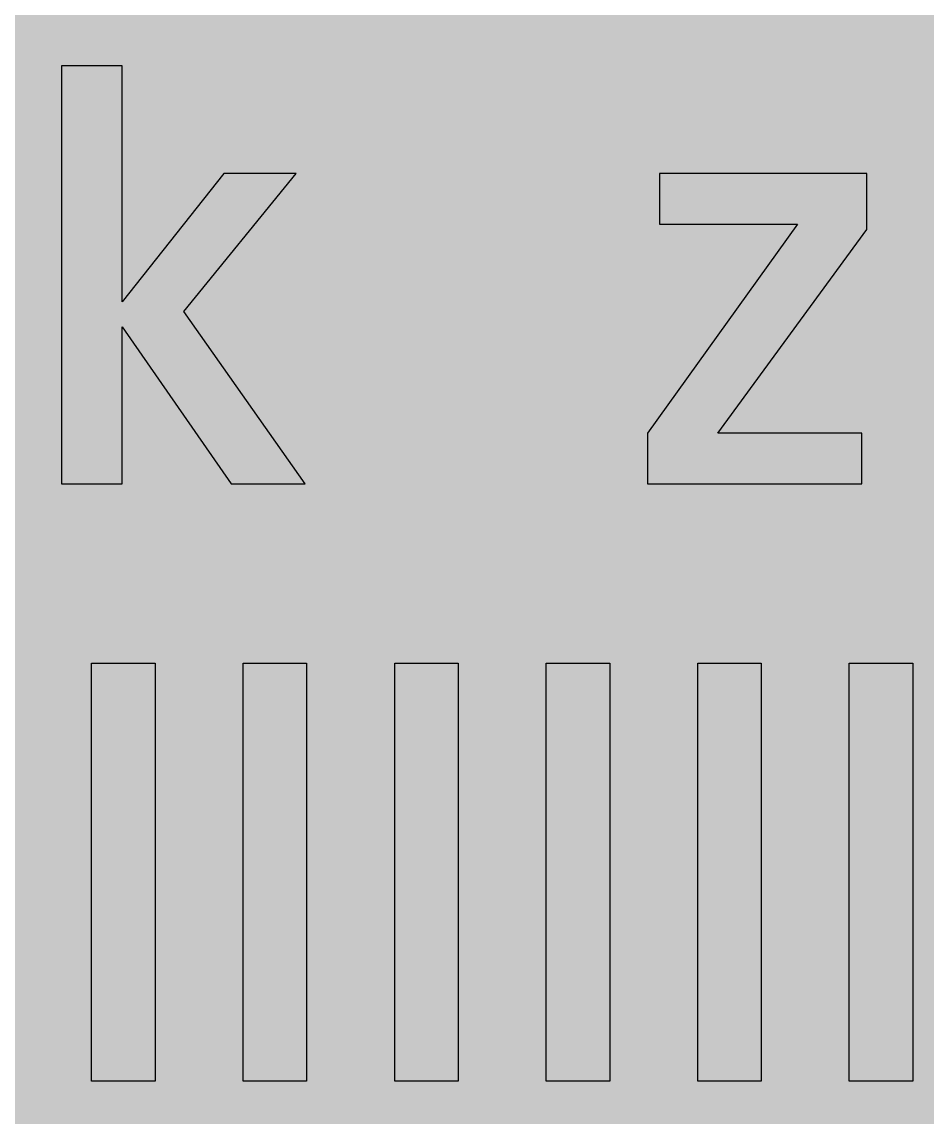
# Model space of a CAD drawing. Header units: millimetres. Extents: x 0 to 212, y 0 to 212.
# Drawn here: x 55.2 to 108.6, y 93.2 to 157.9 of the extents above; entities that cross this region are included whole.
import ezdxf

# ---------------------------------------------------------------- set-up
doc = ezdxf.new("R2010")
doc.units = ezdxf.units.MM

msp = doc.modelspace()

# ---------------------------------------------------------------- hatches: boundary and pattern name
for color, points in [(254, [(14.1633, 0.0536), (13.9878, 0.0533), (13.8125, 0.0559), (13.6373, 0.061), (13.462, 0.0686), (13.2893, 0.0787), (13.114, 0.0914), (12.9413, 0.1041), (12.7686, 0.1219), (12.5959, 0.1397), (12.4231, 0.16), (12.2504, 0.1829), (12.0777, 0.2057), (11.9075, 0.2337), (11.7373, 0.2616), (11.5672, 0.2921), (11.397, 0.3251), (11.2268, 0.3607), (11.0592, 0.3988), (10.8915, 0.4369), (10.7239, 0.4775), (10.5562, 0.5207), (10.3886, 0.5664), (10.2235, 0.6121), (10.0584, 0.6629), (9.8933, 0.7137), (9.7307, 0.7671), (9.5682, 0.8204), (9.4056, 0.8788), (9.2431, 0.9373), (9.083, 0.9982), (8.923, 1.0617), (8.763, 1.1252), (8.6055, 1.1938), (8.4455, 1.2624), (8.2906, 1.331), (8.1331, 1.4046), (7.9781, 1.4783), (7.8232, 1.5545), (7.6708, 1.6332), (7.5184, 1.7145), (7.366, 1.7958), (7.2161, 1.8796), (7.0663, 1.966), (6.919, 2.0523), (6.7716, 2.1438), (6.6243, 2.2352), (6.4795, 2.3266), (6.3348, 2.4232), (6.19, 2.5197), (6.0477, 2.6187), (5.908, 2.7178), (5.7683, 2.8194), (5.6286, 2.9235), (5.4915, 3.0302), (5.3543, 3.1369), (5.2197, 3.2461), (5.0851, 3.3579), (4.953, 3.4722), (4.8209, 3.5865), (4.6914, 3.7033), (4.5644, 3.8202), (4.4348, 3.9395), (4.3104, 4.0615), (4.1859, 4.1859), (4.0615, 4.3104), (3.9395, 4.4348), (3.8202, 4.5618), (3.7033, 4.6914), (3.5865, 4.8209), (3.4722, 4.953), (3.3579, 5.0851), (3.2487, 5.2197), (3.1369, 5.3543), (3.0302, 5.4915), (2.9235, 5.6286), (2.8194, 5.7683), (2.7178, 5.908), (2.6187, 6.0477), (2.5197, 6.19), (2.4232, 6.3348), (2.3266, 6.477), (2.2352, 6.6243), (2.1438, 6.7691), (2.0523, 6.9164), (1.966, 7.0663), (1.8796, 7.2161), (1.7958, 7.366), (1.7145, 7.5184), (1.6332, 7.6708), (1.5545, 7.8232), (1.4783, 7.9781), (1.4046, 8.1331), (1.331, 8.2906), (1.2598, 8.4455), (1.1913, 8.603), (1.1252, 8.763), (1.0592, 8.923), (0.9982, 9.083), (0.9373, 9.2431), (0.8763, 9.4056), (0.8204, 9.5682), (0.7645, 9.7307), (0.7112, 9.8933), (0.6604, 10.0584), (0.6121, 10.2235), (0.5639, 10.3911), (0.5207, 10.5562), (0.4775, 10.7239), (0.4343, 10.8915), (0.3962, 11.0592), (0.3607, 11.2268), (0.3251, 11.397), (0.2921, 11.5672), (0.2616, 11.7373), (0.2311, 11.9075), (0.2057, 12.0802), (0.1803, 12.2504), (0.1575, 12.4231), (0.1372, 12.5959), (0.1194, 12.7686), (0.1041, 12.9413), (0.0889, 13.1166), (0.0787, 13.2893), (0.0686, 13.4645), (0.061, 13.6373), (0.0559, 13.8125), (0.0508, 13.9878), (0.0508, 14.163), (0.0522, 197.6092), (0.0508, 197.7822), (0.0559, 197.9574), (0.061, 198.1327), (0.0686, 198.308), (0.0787, 198.4807), (0.0889, 198.6559), (0.1041, 198.8287), (0.1194, 199.0014), (0.1372, 199.1741), (0.1575, 199.3468), (0.1803, 199.5195), (0.2057, 199.6923), (0.2311, 199.8624), (0.2616, 200.0326), (0.2921, 200.2028), (0.3251, 200.373), (0.3607, 200.5432), (0.3962, 200.7108), (0.4343, 200.8784), (0.4775, 201.0461), (0.5207, 201.2137), (0.5639, 201.3814), (0.6121, 201.5465), (0.6604, 201.7116), (0.7112, 201.8767), (0.7645, 202.0392), (0.8204, 202.2018), (0.8763, 202.3643), (0.9373, 202.5269), (0.9982, 202.6869), (1.0592, 202.8469), (1.1252, 203.007), (1.1913, 203.1644), (1.2598, 203.3245), (1.331, 203.4794), (1.4046, 203.6369), (1.4783, 203.7918), (1.5545, 203.9468), (1.6332, 204.0992), (1.7145, 204.2516), (1.7958, 204.404), (1.8796, 204.5538), (1.966, 204.7037), (2.0523, 204.851), (2.1438, 204.9983), (2.2352, 205.1456), (2.3266, 205.2904), (2.4232, 205.4352), (2.5197, 205.58), (2.6187, 205.7222), (2.7178, 205.8619), (2.8194, 206.0016), (2.9235, 206.1413), (3.0302, 206.2785), (3.1369, 206.4156), (3.2487, 206.5503), (3.3579, 206.6849), (3.4722, 206.817), (3.5865, 206.949), (3.7033, 207.0786), (3.8202, 207.2056), (3.9395, 207.3351), (4.0615, 207.4596), (4.1859, 207.584), (4.3104, 207.7085), (4.4348, 207.8304), (4.5644, 207.9498), (4.6914, 208.0666), (4.8209, 208.1835), (4.953, 208.2978), (5.0851, 208.4121), (5.2197, 208.5213), (5.3543, 208.6331), (5.4915, 208.7397), (5.6286, 208.8464), (5.7683, 208.9506), (5.908, 209.0522), (6.0477, 209.1512), (6.19, 209.2503), (6.3348, 209.3468), (6.4795, 209.4433), (6.6243, 209.5348), (6.7716, 209.6262), (6.919, 209.7176), (7.0663, 209.804), (7.2161, 209.8904), (7.366, 209.9742), (7.5184, 210.0555), (7.6708, 210.1367), (7.8232, 210.2155), (7.9781, 210.2917), (8.1331, 210.3653), (8.2906, 210.439), (8.4455, 210.5101), (8.6055, 210.5787), (8.763, 210.6447), (8.923, 210.7108), (9.083, 210.7717), (9.2431, 210.8327), (9.4056, 210.8937), (9.5682, 210.9495), (9.7307, 211.0054), (9.8933, 211.0588), (10.0584, 211.1096), (10.2235, 211.1578), (10.3886, 211.2061), (10.5562, 211.2493), (10.7239, 211.2924), (10.8915, 211.3356), (11.0592, 211.3737), (11.2268, 211.4093), (11.397, 211.4448), (11.5672, 211.4779), (11.7373, 211.5083), (11.9075, 211.5388), (12.0777, 211.5642), (12.2504, 211.5896), (12.4231, 211.6125), (12.5959, 211.6328), (12.7686, 211.6506), (12.9413, 211.6658), (13.114, 211.6811), (13.2893, 211.6912), (13.462, 211.7014), (13.6373, 211.709), (13.8125, 211.7141), (13.9878, 211.7192), (14.163, 211.7192), (197.6078, 211.7203), (197.7822, 211.7192), (197.9574, 211.7141), (198.1327, 211.709), (198.3054, 211.7014), (198.4807, 211.6912), (198.6534, 211.6811), (198.8287, 211.6658), (199.0014, 211.6506), (199.1741, 211.6328), (199.3468, 211.6125), (199.5195, 211.5896), (199.6897, 211.5642), (199.8624, 211.5388), (200.0326, 211.5083), (200.2028, 211.4779), (200.373, 211.4448), (200.5432, 211.4093), (200.7108, 211.3737), (200.8784, 211.3356), (201.0461, 211.2924), (201.2137, 211.2493), (201.3788, 211.2061), (201.5465, 211.1578), (201.7116, 211.1096), (201.8767, 211.0588), (202.0392, 211.0054), (202.2018, 210.9495), (202.3643, 210.8937), (202.5269, 210.8327), (202.6869, 210.7717), (202.8469, 210.7108), (203.007, 210.6447), (203.167, 210.5787), (203.3245, 210.5101), (203.4794, 210.439), (203.6369, 210.3653), (203.7918, 210.2917), (203.9468, 210.2155), (204.0992, 210.1367), (204.2516, 210.0555), (204.404, 209.9742), (204.5538, 209.8904), (204.7037, 209.804), (204.8535, 209.7176), (205.0009, 209.6262), (205.1456, 209.5348), (205.293, 209.4433), (205.4352, 209.3468), (205.58, 209.2503), (205.7222, 209.1512), (205.8619, 209.0522), (206.0016, 208.9506), (206.1413, 208.8464), (206.2785, 208.7397), (206.4156, 208.6331), (206.5503, 208.5213), (206.6849, 208.4121), (206.817, 208.2978), (206.949, 208.1835), (207.0786, 208.0666), (207.2081, 207.9498), (207.3351, 207.8304), (207.4596, 207.7085), (207.584, 207.584), (207.7085, 207.4596), (207.8304, 207.3351), (207.9498, 207.2056), (208.0666, 207.0786), (208.1835, 206.949), (208.2978, 206.817), (208.4121, 206.6849), (208.5238, 206.5503), (208.6331, 206.4156), (208.7397, 206.2785), (208.8464, 206.1413), (208.9506, 206.0016), (209.0522, 205.8619), (209.1512, 205.7222), (209.2503, 205.58), (209.3468, 205.4352), (209.4433, 205.2904), (209.5348, 205.1456), (209.6262, 204.9983), (209.7176, 204.851), (209.804, 204.7037), (209.8904, 204.5538), (209.9742, 204.404), (210.0555, 204.2516), (210.1367, 204.0992), (210.2155, 203.9468), (210.2917, 203.7918), (210.3653, 203.6369), (210.439, 203.4794), (210.5076, 203.3245), (210.5762, 203.1644), (210.6447, 203.007), (210.7082, 202.8469), (210.7717, 202.6869), (210.8327, 202.5269), (210.8911, 202.3643), (210.9495, 202.2018), (211.0029, 202.0392), (211.0562, 201.8767), (211.107, 201.7116), (211.1578, 201.5465), (211.2035, 201.3814), (211.2493, 201.2137), (211.2924, 201.0461), (211.3331, 200.8784), (211.3712, 200.7108), (211.4093, 200.5432), (211.4448, 200.373), (211.4779, 200.2028), (211.5083, 200.0326), (211.5363, 199.8624), (211.5642, 199.6923), (211.5871, 199.5195), (211.6099, 199.3468), (211.6303, 199.1741), (211.648, 199.0014), (211.6658, 198.8287), (211.6785, 198.6559), (211.6912, 198.4807), (211.7014, 198.308), (211.709, 198.1327), (211.7141, 197.9574), (211.7166, 197.7822), (211.7166, 197.6069), (211.7189, 14.1647), (211.7166, 13.9878), (211.7141, 13.8125), (211.709, 13.6373), (211.7014, 13.4645), (211.6912, 13.2893), (211.6785, 13.1166), (211.6658, 12.9413), (211.648, 12.7686), (211.6303, 12.5959), (211.6099, 12.4231), (211.5871, 12.2504), (211.5642, 12.0802), (211.5363, 11.9075), (211.5083, 11.7373), (211.4779, 11.5672), (211.4448, 11.397), (211.4093, 11.2268), (211.3712, 11.0592), (211.3331, 10.8915), (211.2924, 10.7239), (211.2493, 10.5562), (211.2035, 10.3911), (211.1578, 10.2235), (211.107, 10.0584), (211.0562, 9.8933), (211.0029, 9.7307), (210.9495, 9.5682), (210.8911, 9.4056), (210.8327, 9.2431), (210.7717, 9.083), (210.7082, 8.923), (210.6447, 8.763), (210.5762, 8.603), (210.5076, 8.4455), (210.439, 8.2906), (210.3653, 8.1331), (210.2917, 7.9781), (210.2155, 7.8232), (210.1367, 7.6708), (210.0555, 7.5184), (209.9742, 7.366), (209.8904, 7.2161), (209.804, 7.0663), (209.7176, 6.9164), (209.6262, 6.7691), (209.5348, 6.6243), (209.4433, 6.477), (209.3468, 6.3348), (209.2503, 6.19), (209.1512, 6.0477), (209.0522, 5.908), (208.9506, 5.7683), (208.8464, 5.6286), (208.7397, 5.4915), (208.6331, 5.3543), (208.5238, 5.2197), (208.4121, 5.0851), (208.2978, 4.953), (208.1835, 4.8209), (208.0666, 4.6914), (207.9498, 4.5618), (207.8304, 4.4348), (207.7085, 4.3104), (207.584, 4.1859), (207.4596, 4.0615), (207.3351, 3.9395), (207.2081, 3.8202), (207.0786, 3.7033), (206.949, 3.5865), (206.817, 3.4722), (206.6849, 3.3579), (206.5503, 3.2461), (206.4156, 3.1369), (206.2785, 3.0302), (206.1413, 2.9235), (206.0016, 2.8194), (205.8619, 2.7178), (205.7222, 2.6187), (205.58, 2.5197), (205.4352, 2.4232), (205.293, 2.3266), (205.1456, 2.2352), (205.0009, 2.1438), (204.8535, 2.0523), (204.7037, 1.966), (204.5538, 1.8796), (204.404, 1.7958), (204.2516, 1.7145), (204.0992, 1.6332), (203.9468, 1.5545), (203.7918, 1.4783), (203.6369, 1.4046), (203.4794, 1.331), (203.3245, 1.2624), (203.167, 1.1938), (203.007, 1.1252), (202.8469, 1.0617), (202.6869, 0.9982), (202.5269, 0.9373), (202.3643, 0.8788), (202.2018, 0.8204), (202.0392, 0.7671), (201.8767, 0.7137), (201.7116, 0.6629), (201.5465, 0.6121), (201.3788, 0.5664), (201.2137, 0.5207), (201.0461, 0.4775), (200.8784, 0.4369), (200.7108, 0.3988), (200.5432, 0.3607), (200.373, 0.3251), (200.2028, 0.2921), (200.0326, 0.2616), (199.8624, 0.2337), (199.6897, 0.2057), (199.5195, 0.1829), (199.3468, 0.16), (199.1741, 0.1397), (199.0014, 0.1219), (198.8287, 0.1041), (198.6534, 0.0914), (198.4807, 0.0787), (198.3054, 0.0686), (198.1327, 0.061), (197.9574, 0.0559), (197.7822, 0.0533), (197.6069, 0.0533)]), (59, [(61.0828, 130.5814), (61.0828, 139.858), (67.5047, 130.5814), (71.8785, 130.5814), (64.7167, 140.776), (71.3493, 148.9244), (67.08, 148.9244), (61.0828, 141.3411), (61.0828, 155.2744), (57.4848, 155.2744), (57.4848, 130.5814)]), (59, [(105.0396, 145.6087), (105.0396, 148.9244), (92.7985, 148.9244), (92.7985, 145.9272), (100.9467, 145.9272), (92.093, 133.58), (92.093, 130.5814), (104.757, 130.5814), (104.757, 133.58), (96.2561, 133.58)]), (59, [(59.2723, 119.9981), (63.0178, 119.9981), (63.0178, 95.3036), (59.2723, 95.3036)]), (59, [(68.2198, 119.9981), (71.9667, 119.9981), (71.9667, 95.3036), (68.2198, 95.3036)]), (59, [(77.1687, 119.9981), (80.9142, 119.9981), (80.9142, 95.3036), (77.1687, 95.3036)]), (59, [(86.1162, 119.9981), (89.8631, 119.9981), (89.8631, 95.3036), (86.1162, 95.3036)]), (59, [(95.0655, 119.9981), (98.8109, 119.9981), (98.8109, 95.3036), (95.0655, 95.3036)]), (59, [(104.013, 119.9981), (107.7599, 119.9981), (107.7599, 95.3036), (104.013, 95.3036)])]:
    msp.add_hatch(color=color).paths.add_polyline_path(points)
h = msp.add_hatch(color=59)
h.paths.add_polyline_path([(80.7339, 146.3142), (80.8533, 146.3116), (80.9701, 146.3116), (81.087, 146.3091), (81.2013, 146.3065), (81.313, 146.3015), (81.4222, 146.2989), (81.5315, 146.2913), (81.6381, 146.2862), (81.7423, 146.2786), (81.8464, 146.2684), (81.948, 146.2583), (82.0471, 146.2481), (82.1436, 146.2354), (82.2401, 146.2227), (82.3341, 146.2075), (82.4255, 146.1897), (82.5144, 146.1719), (82.6033, 146.1541), (82.6897, 146.1338), (82.7735, 146.1135), (82.8548, 146.0906), (82.9361, 146.0652), (83.0148, 146.0398), (83.091, 146.0119), (83.1672, 145.9814), (83.2383, 145.9509), (83.3095, 145.9205), (83.3806, 145.8849), (83.4466, 145.8493), (83.5127, 145.8112), (83.5762, 145.7731), (83.6371, 145.73), (83.6981, 145.6868), (83.7565, 145.6436), (83.8124, 145.5953), (83.8657, 145.5471), (83.9191, 145.4963), (83.9699, 145.4429), (84.0181, 145.3871), (84.0638, 145.3312), (84.1096, 145.2728), (84.1527, 145.2118), (84.1934, 145.1483), (84.2315, 145.0823), (84.2696, 145.0137), (84.3051, 144.9426), (84.3382, 144.8689), (84.3686, 144.7952), (84.3991, 144.7165), (84.4271, 144.6378), (84.4525, 144.5565), (84.4753, 144.4701), (84.4982, 144.3838), (84.5185, 144.2923), (84.5363, 144.2009), (84.5515, 144.1044), (84.5668, 144.0078), (84.5795, 143.9062), (84.5896, 143.8021), (84.5972, 143.698), (84.6049, 143.5887), (84.6099, 143.477), (84.6125, 143.3627), (84.6125, 143.2433), (84.6145, 141.8343), (81.9326, 141.8343), (81.6813, 141.8311), (81.4375, 141.8285), (81.1962, 141.8209), (80.9574, 141.8107), (80.7263, 141.798), (80.4977, 141.7828), (80.2716, 141.7625), (80.0506, 141.7422), (79.8347, 141.7168), (79.6214, 141.6914), (79.4131, 141.6609), (79.2074, 141.6279), (79.0067, 141.5923), (78.8111, 141.5542), (78.6181, 141.5136), (78.4301, 141.4704), (78.2447, 141.4221), (78.0644, 141.3739), (77.8866, 141.3205), (77.7138, 141.2646), (77.5462, 141.2062), (77.3811, 141.1453), (77.2211, 141.0818), (77.0636, 141.0157), (76.9112, 140.9446), (76.7613, 140.8735), (76.6166, 140.7973), (76.4769, 140.7185), (76.3397, 140.6373), (76.2051, 140.5534), (76.0781, 140.4671), (75.9511, 140.3782), (75.8317, 140.2842), (75.7123, 140.1902), (75.6006, 140.0912), (75.4913, 139.9921), (75.3847, 139.888), (75.2831, 139.7813), (75.1865, 139.6721), (75.0926, 139.5603), (75.0011, 139.4435), (74.9148, 139.3266), (74.8335, 139.2047), (74.7547, 139.0828), (74.6811, 138.9558), (74.61, 138.8262), (74.5439, 138.6942), (74.4804, 138.5595), (74.422, 138.4198), (74.3661, 138.2801), (74.3153, 138.1379), (74.2671, 137.9906), (74.2239, 137.8407), (74.1832, 137.6883), (74.1477, 137.5334), (74.1147, 137.3759), (74.0867, 137.2159), (74.0613, 137.0533), (74.041, 136.8857), (74.0232, 136.718), (74.0105, 136.5453), (74.0004, 136.3701), (73.9953, 136.1923), (73.9927, 136.0119), (73.9953, 135.8189), (74.0004, 135.6284), (74.0105, 135.443), (74.0232, 135.2601), (74.0385, 135.0823), (74.0588, 134.907), (74.0816, 134.7368), (74.1096, 134.5692), (74.1375, 134.4041), (74.1731, 134.2441), (74.2086, 134.0866), (74.2493, 133.9317), (74.2925, 133.7818), (74.3382, 133.6345), (74.389, 133.4922), (74.4398, 133.3525), (74.4982, 133.2154), (74.5566, 133.0833), (74.6176, 132.9512), (74.6836, 132.8268), (74.7522, 132.7023), (74.8233, 132.5829), (74.897, 132.4661), (74.9732, 132.3518), (75.0545, 132.2426), (75.1383, 132.1359), (75.2221, 132.0317), (75.311, 131.9301), (75.4024, 131.8336), (75.4964, 131.7371), (75.5929, 131.6457), (75.692, 131.5593), (75.7936, 131.4729), (75.8977, 131.3917), (76.0044, 131.3129), (76.1136, 131.2367), (76.2254, 131.1631), (76.3397, 131.0919), (76.4565, 131.0234), (76.5759, 130.9599), (76.6978, 130.8989), (76.8223, 130.8405), (76.9468, 130.7846), (77.0763, 130.7313), (77.2058, 130.6805), (77.3379, 130.6322), (77.4725, 130.589), (77.6097, 130.5458), (77.7494, 130.5052), (77.8916, 130.4696), (78.0339, 130.4366), (78.1787, 130.4036), (78.326, 130.3757), (78.4733, 130.3503), (78.6257, 130.3249), (78.7781, 130.3045), (78.933, 130.2868), (79.088, 130.2715), (79.2455, 130.2563), (79.4055, 130.2461), (79.568, 130.2385), (79.7306, 130.2309), (79.8957, 130.2283), (80.0608, 130.2283), (80.1853, 130.2283), (80.3046, 130.2309), (80.4266, 130.236), (80.5434, 130.241), (80.6602, 130.2487), (80.7745, 130.2588), (80.8863, 130.269), (80.9981, 130.2817), (81.1073, 130.2969), (81.2165, 130.3122), (81.3232, 130.3299), (81.4273, 130.3477), (81.5315, 130.368), (81.6331, 130.3884), (81.7321, 130.4138), (81.8312, 130.4366), (81.9277, 130.462), (82.0242, 130.49), (82.1182, 130.5204), (82.2096, 130.5484), (82.3011, 130.5814), (82.39, 130.6144), (82.4789, 130.6474), (82.5652, 130.683), (82.6516, 130.7186), (82.7354, 130.7567), (82.8167, 130.7973), (82.898, 130.8354), (82.9793, 130.8786), (83.058, 130.9192), (83.1342, 130.9624), (83.2104, 131.0081), (83.2841, 131.0538), (83.3577, 131.0996), (83.4314, 131.1478), (83.5, 131.1961), (83.5711, 131.2469), (83.6397, 131.2951), (83.7057, 131.3485), (83.7717, 131.3993), (83.8378, 131.4526), (83.9013, 131.5085), (83.9622, 131.5618), (84.0232, 131.6177), (84.0842, 131.6761), (84.1426, 131.732), (84.201, 131.7904), (84.2594, 131.8489), (84.3153, 131.9098), (84.3686, 131.9682), (84.4245, 132.0292), (84.4753, 132.0927), (84.5287, 132.1537), (84.5795, 132.2172), (84.6277, 132.2807), (84.6785, 132.3442), (84.7268, 132.4077), (84.7725, 132.4737), (84.8182, 132.5397), (84.8639, 132.6058), (84.9071, 132.6718), (84.9528, 132.7379), (84.9935, 132.8064), (85.0367, 132.8725), (85.4964, 130.5814), (88.2124, 130.5814), (88.2124, 143.4578), (88.2091, 143.6319), (88.2066, 143.8046), (88.199, 143.9748), (88.1888, 144.145), (88.1761, 144.3101), (88.1609, 144.4727), (88.1405, 144.6327), (88.1202, 144.7902), (88.0948, 144.9451), (88.0669, 145.0975), (88.0364, 145.2474), (88.0008, 145.3947), (87.9627, 145.5395), (87.9221, 145.6817), (87.8789, 145.8214), (87.8332, 145.9586), (87.7824, 146.0932), (87.7291, 146.2227), (87.6706, 146.3523), (87.6097, 146.4793), (87.5462, 146.6012), (87.4801, 146.7231), (87.409, 146.8399), (87.3354, 146.9568), (87.2566, 147.0685), (87.1753, 147.1803), (87.0915, 147.287), (87.0026, 147.3911), (86.9086, 147.4927), (86.8121, 147.5918), (86.7131, 147.6883), (86.6089, 147.7823), (86.5022, 147.8712), (86.3905, 147.9601), (86.2762, 148.0464), (86.1568, 148.1277), (86.0349, 148.2065), (85.9079, 148.2852), (85.7758, 148.3589), (85.6412, 148.43), (85.504, 148.4986), (85.3592, 148.5646), (85.2145, 148.6256), (85.0621, 148.6865), (84.9071, 148.7424), (84.7471, 148.7983), (84.5845, 148.8491), (84.4144, 148.8973), (84.2442, 148.9431), (84.0664, 148.9862), (83.886, 149.0243), (83.7006, 149.0624), (83.5101, 149.0955), (83.3145, 149.1285), (83.1164, 149.1564), (82.9132, 149.1818), (82.7049, 149.2021), (82.4916, 149.2225), (82.2757, 149.2377), (82.0547, 149.2529), (81.8261, 149.2631), (81.595, 149.2707), (81.3613, 149.2733), (81.12, 149.2758), (81.0133, 149.2758), (80.9041, 149.2733), (80.7974, 149.2733), (80.6933, 149.2707), (80.5866, 149.2656), (80.4799, 149.2631), (80.3758, 149.258), (80.2691, 149.2529), (80.1649, 149.2453), (80.0608, 149.2402), (79.9567, 149.2326), (79.8551, 149.2225), (79.7509, 149.2148), (79.6468, 149.2047), (79.5452, 149.1945), (79.4436, 149.1844), (79.342, 149.1742), (79.2404, 149.1615), (79.1388, 149.1488), (79.0397, 149.1361), (78.9407, 149.1234), (78.8391, 149.1107), (78.74, 149.0955), (78.6435, 149.0802), (78.5444, 149.065), (78.4454, 149.0497), (78.3488, 149.0345), (78.2523, 149.0167), (78.1558, 148.9989), (78.0593, 148.9812), (77.9653, 148.9634), (77.8688, 148.9456), (77.7748, 148.9278), (77.6808, 148.9075), (77.5894, 148.8872), (77.4954, 148.8669), (77.404, 148.8491), (77.31, 148.8262), (77.2185, 148.8059), (77.1296, 148.7856), (77.0382, 148.7627), (76.9493, 148.7424), (76.8604, 148.7195), (76.7715, 148.6992), (76.6826, 148.6764), (76.5962, 148.6535), (76.5073, 148.6306), (76.421, 148.6078), (76.3372, 148.5824), (76.2508, 148.5595), (76.167, 148.5367), (76.0832, 148.5138), (75.9993, 148.4884), (75.9155, 148.4655), (75.8342, 148.4401), (75.753, 148.4147), (75.6717, 148.3919), (75.5904, 148.3665), (75.5117, 148.3436), (75.4329, 148.3182), (75.3542, 148.2928), (75.2754, 148.2674), (75.1992, 148.2446), (75.123, 148.2192), (75.9714, 145.5025), (76.0501, 145.5268), (76.1314, 145.5496), (76.2127, 145.575), (76.294, 145.5979), (76.3753, 145.6207), (76.4565, 145.6436), (76.5378, 145.6665), (76.6191, 145.6868), (76.7004, 145.7096), (76.7817, 145.73), (76.8604, 145.7528), (76.9417, 145.7731), (77.023, 145.7935), (77.1042, 145.8138), (77.183, 145.8316), (77.2643, 145.8519), (77.3455, 145.8697), (77.4243, 145.8874), (77.5056, 145.9052), (77.5843, 145.923), (77.663, 145.9408), (77.7443, 145.9586), (77.8231, 145.9738), (77.9018, 145.9916), (77.9805, 146.0068), (78.0593, 146.0221), (78.1355, 146.0373), (78.2142, 146.05), (78.293, 146.0652), (78.3692, 146.0779), (78.4454, 146.0932), (78.5241, 146.1059), (78.6003, 146.1186), (78.674, 146.1313), (78.7502, 146.1414), (78.8264, 146.1541), (78.9, 146.1643), (78.9762, 146.1745), (79.0499, 146.1846), (79.1235, 146.1948), (79.1972, 146.2049), (79.2683, 146.2151), (79.342, 146.2227), (79.4131, 146.2303), (79.4842, 146.238), (79.5553, 146.2456), (79.6265, 146.2532), (79.695, 146.2608), (79.7636, 146.2659), (79.8347, 146.2735), (79.9008, 146.2786), (79.9694, 146.2837), (80.0354, 146.2888), (80.104, 146.2913), (80.17, 146.2964), (80.2335, 146.2989), (80.2996, 146.304), (80.3631, 146.3065), (80.4266, 146.3065), (80.4875, 146.3091), (80.551, 146.3116), (80.612, 146.3116), (80.6729, 146.3116)])
edge = h.paths.add_edge_path(flags=16)
edge.add_line((80.8383, 133.0851), (80.7263, 133.0858))
edge.add_line((80.7263, 133.0858), (80.6196, 133.0884))
edge.add_line((80.6196, 133.0884), (80.5155, 133.0909))
edge.add_line((80.5155, 133.0909), (80.4113, 133.0985))
edge.add_line((80.4113, 133.0985), (80.3123, 133.1062))
edge.add_line((80.3123, 133.1062), (80.2132, 133.1138))
edge.add_line((80.2132, 133.1138), (80.1167, 133.1239))
edge.add_line((80.1167, 133.1239), (80.0227, 133.1366))
edge.add_line((80.0227, 133.1366), (79.9313, 133.1519))
edge.add_line((79.9313, 133.1519), (79.8398, 133.1671))
edge.add_line((79.8398, 133.1671), (79.7535, 133.1849))
edge.add_line((79.7535, 133.1849), (79.6671, 133.2052))
edge.add_line((79.6671, 133.2052), (79.5833, 133.2255))
edge.add_line((79.5833, 133.2255), (79.502, 133.2484))
edge.add_line((79.502, 133.2484), (79.4207, 133.2713))
edge.add_line((79.4207, 133.2713), (79.3445, 133.2967))
edge.add_line((79.3445, 133.2967), (79.2683, 133.3246))
edge.add_line((79.2683, 133.3246), (79.1947, 133.3525))
edge.add_line((79.1947, 133.3525), (79.1235, 133.383))
edge.add_line((79.1235, 133.383), (79.0524, 133.4135))
edge.add_line((79.0524, 133.4135), (78.9864, 133.4465))
edge.add_line((78.9864, 133.4465), (78.9203, 133.4821))
edge.add_line((78.9203, 133.4821), (78.8568, 133.5176))
edge.add_line((78.8568, 133.5176), (78.7933, 133.5557))
edge.add_line((78.7933, 133.5557), (78.7349, 133.5964))
edge.add_line((78.7349, 133.5964), (78.6765, 133.637))
edge.add_line((78.6765, 133.637), (78.6181, 133.6802))
edge.add_line((78.6181, 133.6802), (78.5647, 133.7234))
edge.add_line((78.5647, 133.7234), (78.5114, 133.7691))
edge.add_line((78.5114, 133.7691), (78.4606, 133.8148))
edge.add_line((78.4606, 133.8148), (78.4098, 133.8631))
edge.add_line((78.4098, 133.8631), (78.3641, 133.9139))
edge.add_line((78.3641, 133.9139), (78.3184, 133.9647))
edge.add_line((78.3184, 133.9647), (78.2726, 134.018))
edge.add_line((78.2726, 134.018), (78.232, 134.0714))
edge.add_line((78.232, 134.0714), (78.1914, 134.1272))
edge.add_line((78.1914, 134.1272), (78.1507, 134.1831))
edge.add_line((78.1507, 134.1831), (78.1126, 134.2415))
edge.add_line((78.1126, 134.2415), (78.0771, 134.3025))
edge.add_line((78.0771, 134.3025), (78.044, 134.3635))
edge.add_line((78.044, 134.3635), (78.011, 134.4244))
edge.add_line((78.011, 134.4244), (77.9805, 134.4879))
edge.add_line((77.9805, 134.4879), (77.9501, 134.554))
edge.add_line((77.9501, 134.554), (77.9221, 134.62))
edge.add_line((77.9221, 134.62), (77.8967, 134.6886))
edge.add_line((77.8967, 134.6886), (77.8713, 134.7572))
edge.add_line((77.8713, 134.7572), (77.8485, 134.8283))
edge.add_line((77.8485, 134.8283), (77.8256, 134.8994))
edge.add_line((77.8256, 134.8994), (77.8053, 134.9731))
edge.add_line((77.8053, 134.9731), (77.7875, 135.0467))
edge.add_line((77.7875, 135.0467), (77.7697, 135.1229))
edge.add_line((77.7697, 135.1229), (77.7519, 135.2017))
edge.add_line((77.7519, 135.2017), (77.7367, 135.2804))
edge.add_line((77.7367, 135.2804), (77.724, 135.3591))
edge.add_line((77.724, 135.3591), (77.7113, 135.4404))
edge.add_line((77.7113, 135.4404), (77.7011, 135.5217))
edge.add_line((77.7011, 135.5217), (77.691, 135.6055))
edge.add_line((77.691, 135.6055), (77.6834, 135.6893))
edge.add_line((77.6834, 135.6893), (77.6783, 135.7757))
edge.add_line((77.6783, 135.7757), (77.6707, 135.8646))
edge.add_line((77.6707, 135.8646), (77.6681, 135.951))
edge.add_line((77.6681, 135.951), (77.6656, 136.0424))
edge.add_line((77.6656, 136.0424), (77.663, 136.1313))
edge.add_line((77.663, 136.1313), (77.663, 136.2253))
edge.add_line((77.663, 136.2253), (77.663, 136.3218))
edge.add_line((77.663, 136.3218), (77.6656, 136.4158))
edge.add_line((77.6656, 136.4158), (77.6707, 136.5098))
edge.add_line((77.6707, 136.5098), (77.6757, 136.6037))
edge.add_line((77.6757, 136.6037), (77.6834, 136.6952))
edge.add_line((77.6834, 136.6952), (77.6935, 136.7841))
edge.add_line((77.6935, 136.7841), (77.7037, 136.873))
edge.add_line((77.7037, 136.873), (77.7189, 136.9593))
edge.add_line((77.7189, 136.9593), (77.7316, 137.0432))
edge.add_line((77.7316, 137.0432), (77.7494, 137.127))
edge.add_line((77.7494, 137.127), (77.7672, 137.2083))
edge.add_line((77.7672, 137.2083), (77.79, 137.2895))
edge.add_line((77.79, 137.2895), (77.8104, 137.3683))
edge.add_line((77.8104, 137.3683), (77.8358, 137.447))
edge.add_line((77.8358, 137.447), (77.8612, 137.5232))
edge.add_line((77.8612, 137.5232), (77.8891, 137.5994))
edge.add_line((77.8891, 137.5994), (77.9196, 137.6705))
edge.add_line((77.9196, 137.6705), (77.9526, 137.7442))
edge.add_line((77.9526, 137.7442), (77.9856, 137.8153))
edge.add_line((77.9856, 137.8153), (78.0212, 137.8839))
edge.add_line((78.0212, 137.8839), (78.0593, 137.9499))
edge.add_line((78.0593, 137.9499), (78.0999, 138.016))
edge.add_line((78.0999, 138.016), (78.1406, 138.0795))
edge.add_line((78.1406, 138.0795), (78.1837, 138.143))
edge.add_line((78.1837, 138.143), (78.232, 138.2039))
edge.add_line((78.232, 138.2039), (78.2777, 138.2649))
edge.add_line((78.2777, 138.2649), (78.3285, 138.3233))
edge.add_line((78.3285, 138.3233), (78.3819, 138.3792))
edge.add_line((78.3819, 138.3792), (78.4352, 138.4351))
edge.add_line((78.4352, 138.4351), (78.4911, 138.4884))
edge.add_line((78.4911, 138.4884), (78.5495, 138.5418))
edge.add_line((78.5495, 138.5418), (78.6105, 138.5926))
edge.add_line((78.6105, 138.5926), (78.674, 138.6408))
edge.add_line((78.674, 138.6408), (78.7375, 138.6891))
edge.add_line((78.7375, 138.6891), (78.806, 138.7348))
edge.add_line((78.806, 138.7348), (78.8746, 138.7805))
edge.add_line((78.8746, 138.7805), (78.9457, 138.8237))
edge.add_line((78.9457, 138.8237), (79.0194, 138.8643))
edge.add_line((79.0194, 138.8643), (79.0956, 138.905))
edge.add_line((79.0956, 138.905), (79.1718, 138.9431))
edge.add_line((79.1718, 138.9431), (79.2531, 138.9812))
edge.add_line((79.2531, 138.9812), (79.3369, 139.0167))
edge.add_line((79.3369, 139.0167), (79.4207, 139.0498))
edge.add_line((79.4207, 139.0498), (79.5071, 139.0828))
edge.add_line((79.5071, 139.0828), (79.5985, 139.1133))
edge.add_line((79.5985, 139.1133), (79.69, 139.1412))
edge.add_line((79.69, 139.1412), (79.7839, 139.1691))
edge.add_line((79.7839, 139.1691), (79.8805, 139.1971))
edge.add_line((79.8805, 139.1971), (79.9795, 139.2199))
edge.add_line((79.9795, 139.2199), (80.0811, 139.2428))
edge.add_line((80.0811, 139.2428), (80.1827, 139.2657))
edge.add_line((80.1827, 139.2657), (80.2894, 139.286))
edge.add_line((80.2894, 139.286), (80.3986, 139.3038))
edge.add_line((80.3986, 139.3038), (80.5104, 139.319))
edge.add_line((80.5104, 139.319), (80.6221, 139.3342))
edge.add_line((80.6221, 139.3342), (80.739, 139.3495))
edge.add_line((80.739, 139.3495), (80.8558, 139.3596))
edge.add_line((80.8558, 139.3596), (80.9777, 139.3698))
edge.add_line((80.9777, 139.3698), (81.0997, 139.38))
edge.add_line((81.0997, 139.38), (81.2267, 139.3876))
edge.add_line((81.2267, 139.3876), (81.3537, 139.3927))
edge.add_line((81.3537, 139.3927), (81.4857, 139.3952))
edge.add_line((81.4857, 139.3952), (81.6178, 139.3977))
edge.add_line((81.6178, 139.3977), (81.755, 139.4003))
edge.add_line((81.755, 139.4003), (84.6145, 139.4008))
edge.add_line((84.6145, 139.4008), (84.6145, 136.4022))
edge.add_line((84.6145, 136.4022), (84.6125, 136.337))
edge.add_line((84.6125, 136.337), (84.6099, 136.2735))
edge.add_line((84.6099, 136.2735), (84.6074, 136.2075))
edge.add_line((84.6074, 136.2075), (84.6023, 136.144))
edge.add_line((84.6023, 136.144), (84.5947, 136.0754))
edge.add_line((84.5947, 136.0754), (84.5871, 136.0094))
edge.add_line((84.5871, 136.0094), (84.5769, 135.9408))
edge.add_line((84.5769, 135.9408), (84.5668, 135.8722))
edge.add_line((84.5668, 135.8722), (84.5541, 135.8036))
edge.add_line((84.5541, 135.8036), (84.5388, 135.7351))
edge.add_line((84.5388, 135.7351), (84.5236, 135.6665))
edge.add_line((84.5236, 135.6665), (84.5058, 135.5979))
edge.add_line((84.5058, 135.5979), (84.488, 135.5268))
edge.add_line((84.488, 135.5268), (84.4677, 135.4582))
edge.add_line((84.4677, 135.4582), (84.4448, 135.3871))
edge.add_line((84.4448, 135.3871), (84.4194, 135.316))
edge.add_line((84.4194, 135.316), (84.394, 135.2474))
edge.add_line((84.394, 135.2474), (84.3661, 135.1763))
edge.add_line((84.3661, 135.1763), (84.3382, 135.1077))
edge.add_line((84.3382, 135.1077), (84.3051, 135.0366))
edge.add_line((84.3051, 135.0366), (84.2721, 134.968))
edge.add_line((84.2721, 134.968), (84.2391, 134.8994))
edge.add_line((84.2391, 134.8994), (84.201, 134.8308))
edge.add_line((84.201, 134.8308), (84.1629, 134.7622))
edge.add_line((84.1629, 134.7622), (84.1223, 134.6937))
edge.add_line((84.1223, 134.6937), (84.0791, 134.6276))
edge.add_line((84.0791, 134.6276), (84.0359, 134.5616))
edge.add_line((84.0359, 134.5616), (83.9876, 134.4955))
edge.add_line((83.9876, 134.4955), (83.9394, 134.4295))
edge.add_line((83.9394, 134.4295), (83.8911, 134.366))
edge.add_line((83.8911, 134.366), (83.8378, 134.3025))
edge.add_line((83.8378, 134.3025), (83.7844, 134.239))
edge.add_line((83.7844, 134.239), (83.726, 134.178))
edge.add_line((83.726, 134.178), (83.6676, 134.1171))
edge.add_line((83.6676, 134.1171), (83.6066, 134.0587))
edge.add_line((83.6066, 134.0587), (83.5457, 134.0002))
edge.add_line((83.5457, 134.0002), (83.4796, 133.9418))
edge.add_line((83.4796, 133.9418), (83.4136, 133.8859))
edge.add_line((83.4136, 133.8859), (83.3425, 133.8326))
edge.add_line((83.3425, 133.8326), (83.2714, 133.7793))
edge.add_line((83.2714, 133.7793), (83.1977, 133.7285))
edge.add_line((83.1977, 133.7285), (83.1215, 133.6777))
edge.add_line((83.1215, 133.6777), (83.0428, 133.6294))
edge.add_line((83.0428, 133.6294), (82.964, 133.5837))
edge.add_line((82.964, 133.5837), (82.8802, 133.538))
edge.add_line((82.8802, 133.538), (82.7964, 133.4948))
edge.add_line((82.7964, 133.4948), (82.7075, 133.4541))
edge.add_line((82.7075, 133.4541), (82.6186, 133.4135))
edge.add_line((82.6186, 133.4135), (82.5246, 133.3754))
edge.add_line((82.5246, 133.3754), (82.4306, 133.3398))
edge.add_line((82.4306, 133.3398), (82.3341, 133.3068))
edge.add_line((82.3341, 133.3068), (82.2325, 133.2738))
edge.add_line((82.2325, 133.2738), (82.1309, 133.2459))
edge.add_line((82.1309, 133.2459), (82.0268, 133.2179))
edge.add_line((82.0268, 133.2179), (81.9201, 133.1925))
edge.add_line((81.9201, 133.1925), (81.8109, 133.1722))
edge.add_line((81.8109, 133.1722), (81.6966, 133.1519))
edge.add_line((81.6966, 133.1519), (81.5823, 133.1341))
edge.add_line((81.5823, 133.1341), (81.4654, 133.1189))
edge.add_line((81.4654, 133.1189), (81.3435, 133.1062))
edge.add_line((81.3435, 133.1062), (81.2216, 133.096))
edge.add_line((81.2216, 133.096), (81.0971, 133.0884))
edge.add_line((81.0971, 133.0884), (80.9676, 133.0858))
edge.add_line((80.9676, 133.0858), (80.838, 133.0833))

# ---------------------------------------------------------------- linework, layer by layer
at = {"color": 59}
for points in [[(61.0828, 130.5814), (61.0828, 139.858), (67.5047, 130.5814), (71.8785, 130.5814), (64.7167, 140.776), (71.3493, 148.9244), (67.08, 148.9244), (61.0828, 141.3411), (61.0828, 155.2744), (57.4848, 155.2744), (57.4848, 130.5814), (61.0828, 130.5814)], [(105.0396, 145.6087), (105.0396, 148.9244), (92.7985, 148.9244), (92.7985, 145.9272), (100.9467, 145.9272), (92.093, 133.58), (92.093, 130.5814), (104.757, 130.5814), (104.757, 133.58), (96.2561, 133.58), (105.0396, 145.6087)], [(59.2723, 119.9981), (63.0178, 119.9981), (63.0178, 95.3036), (59.2723, 95.3036), (59.2723, 119.9981)], [(68.2198, 119.9981), (71.9667, 119.9981), (71.9667, 95.3036), (68.2198, 95.3036), (68.2198, 119.9981)], [(77.1687, 119.9981), (80.9142, 119.9981), (80.9142, 95.3036), (77.1687, 95.3036), (77.1687, 119.9981)], [(86.1162, 119.9981), (89.8631, 119.9981), (89.8631, 95.3036), (86.1162, 95.3036), (86.1162, 119.9981)], [(95.0655, 119.9981), (98.8109, 119.9981), (98.8109, 95.3036), (95.0655, 95.3036), (95.0655, 119.9981)], [(104.013, 119.9981), (107.7599, 119.9981), (107.7599, 95.3036), (104.013, 95.3036), (104.013, 119.9981)]]:
    msp.add_lwpolyline(points, dxfattribs=at)

doc.saveas('drawing.dxf')
